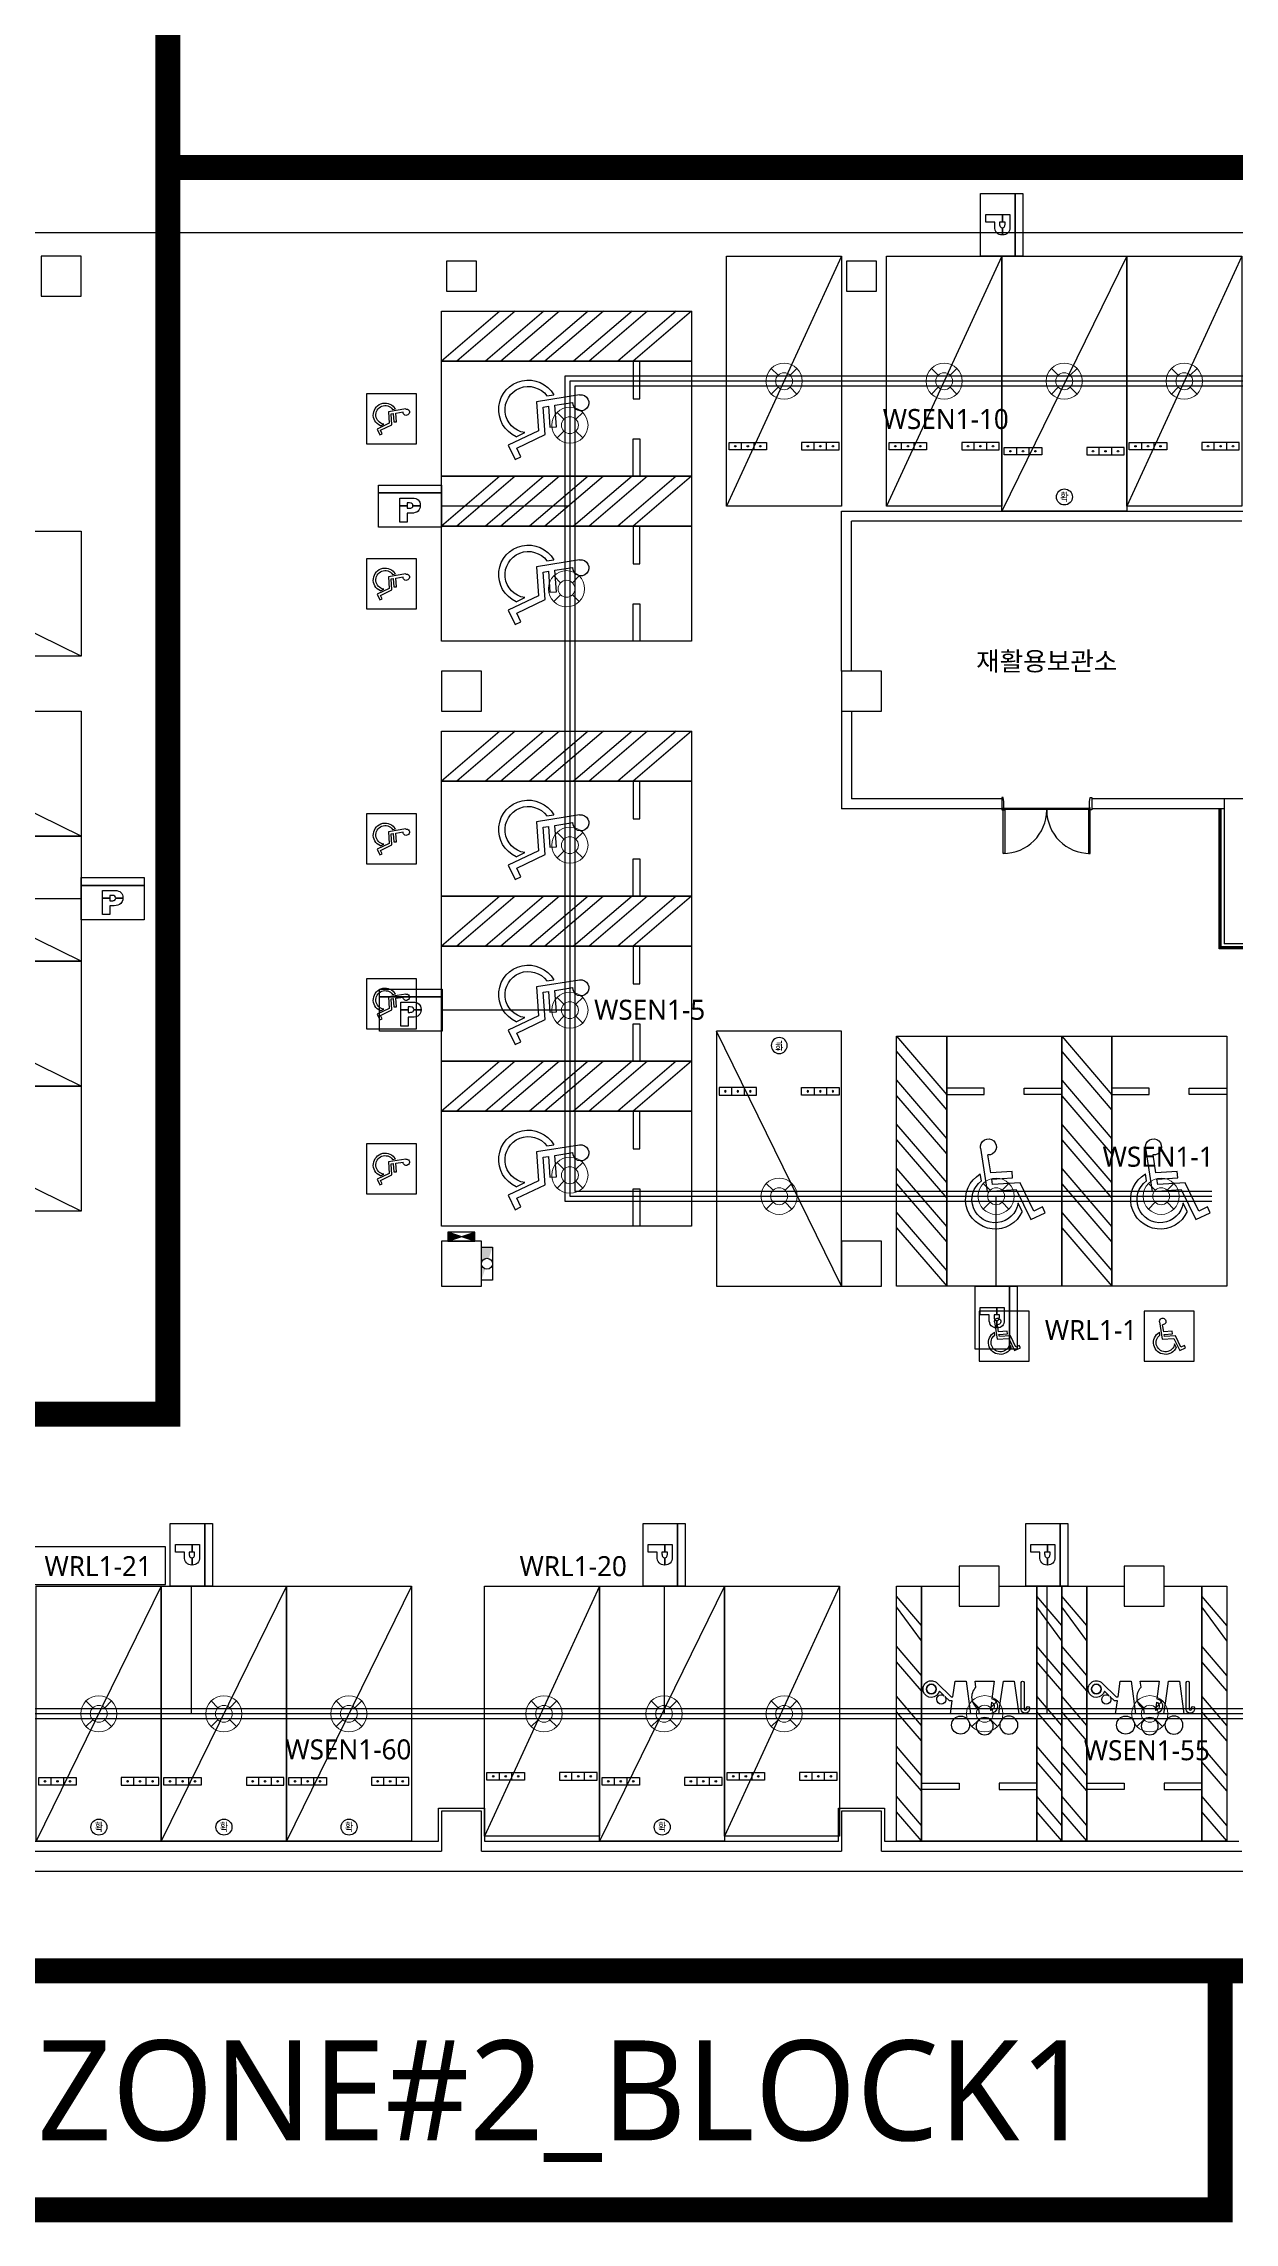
# Model space of a CAD drawing. Header units: millimetres. Extents: x -105683 to 94728, y -31127 to 151123.
# Drawn here: x 28522 to 52327, y -31127 to 12448 of the extents above; entities that cross this region are included whole.
import ezdxf
from ezdxf.enums import TextEntityAlignment as Align

# ---------------------------------------------------------------- set-up
doc = ezdxf.new("R2010")
doc.units = ezdxf.units.MM
doc.linetypes.add('AUDIT_D_080121100638-0', pattern=[0])
doc.linetypes.add('HIDDEN', pattern=[9.525, 6.35, -3.175])
for name, color, linetype in [('e-plan', 9, 'Continuous'), ('E-TEXT', 6, 'Continuous'), ('구역', 5, 'Continuous'), ('레이스웨이', 3, 'Continuous'), ('만공차등', 6, 'Continuous'), ('유도배선', 6, 'Continuous')]:
    doc.layers.add(name, color=color, linetype=linetype)
doc.layers.add('초음파센서', color=1, linetype='AUDIT_D_080121100638-0', lineweight=13)
doc.styles.add('xr_plan$0$USUN', font='malgun_0.ttf')
doc.styles.add('xr_plan$0$신화문자', font='malgun_0.ttf', dxfattribs={"width": 0.9})
doc.styles.add('Xref-지하1층$0$USUN', font='malgun_0.ttf')

# ---------------------------------------------------------------- blocks, each defined once
blk = doc.blocks.new('xr_plan$0$확장형주차')
at = {"layer": 'e-plan', "linetype": 'Continuous'}
blk.add_line((2500, 5100), (0, 0), dxfattribs=at)
at = {"layer": 'e-plan'}
for p, q in [((0, 0), (0, 5100)), ((0, 5100), (2500, 5100)), ((2500, 5100), (2500, 0)), ((300, 1125), (300, 1275)), ((550, 1125), (550, 1275)), ((1950, 1125), (1950, 1275)), ((2200, 1125), (2200, 1275)), ((2500, 0), (0, 0))]:
    blk.add_line(p, q, dxfattribs=at)
for points in [[(800, 1275), (800, 1125), (50, 1125), (50, 1275)], [(2450, 1125), (2450, 1275), (1700, 1275), (1700, 1125)]]:
    blk.add_lwpolyline(points, close=True, dxfattribs=at)
for centre, radius in [((175, 1200), 15), ((425, 1200), 15), ((675, 1200), 15), ((1825, 1200), 15), ((2075, 1200), 15), ((2325, 1200), 15), ((1253, 285), 160)]:
    blk.add_circle(centre, radius, dxfattribs=at)
at = {"layer": 'e-plan', "style": 'xr_plan$0$신화문자', "width": 0.8}
blk.add_text('확', height=160, dxfattribs=at).set_placement((1253, 285), align=Align.MIDDLE_CENTER)
blk = doc.blocks.new('xr_plan$0$장애인용주차')
at = {"layer": 'e-plan'}
for p, q in [((1242, 6043), (1358, 6285)), ((1289, 6221), (1256, 6153)), ((1382, 6217), (1273, 5990)), ((1358, 6285), (1473, 6230)), ((1451, 6184), (1382, 6217)), ((1473, 6230), (1451, 6184)), ((963, 5976), (954, 5920)), ((955, 5714), (1010, 6060)), ((1010, 6060), (1242, 6043)), ((1038, 5912), (1015, 5768)), ((1209, 5900), (1038, 5912)), ((1053, 6005), (1046, 5962)), ((1046, 5962), (1213, 5951)), ((1273, 5990), (1053, 6005)), ((1213, 5951), (1209, 5900)), ((2300, 5000), (0, 5000)), ((0, 5000), (0, 0)), ((2300, 0), (2300, 5000)), ((1391, 3062), (1681, 3666)), ((1509, 3505), (1427, 3335)), ((1741, 3496), (1468, 2929)), ((1681, 3666), (1968, 3528)), ((1913, 3413), (1741, 3496)), ((1968, 3528), (1913, 3413)), ((675, 2238), (811, 3102)), ((811, 3102), (1391, 3062)), ((693, 2892), (672, 2754)), ((882, 2733), (825, 2373)), ((1309, 2703), (882, 2733)), ((919, 2967), (902, 2859)), ((902, 2859), (1318, 2830)), ((1468, 2929), (919, 2967)), ((1318, 2830), (1309, 2703)), ((0, 0), (2300, 0))]:
    blk.add_line(p, q, dxfattribs=at)
at = {"layer": 'e-plan', "linetype": 'Continuous'}
for p, q in [((-1000, 3831), (0, 5000)), ((-1000, 3524), (0, 4692)), ((-1000, 2950), (0, 4119)), ((-1000, 2643), (0, 3811)), ((-1000, 2069), (0, 3238)), ((-1000, 1762), (0, 2931)), ((-1000, 1189), (0, 2357)), ((-1000, 881), (0, 2050)), ((-1000, 308), (0, 1476)), ((-1000, 0), (0, 1169))]:
    blk.add_line(p, q, dxfattribs=at)
for points in [[(650, 6500), (1650, 6500), (1650, 5500), (650, 5500)], [(-1000, 5000), (-1000, 0), (0, 0), (0, 5000)], [(750, 1165), (750, 1035), (0, 1035), (0, 1165)], [(1550, 1165), (1550, 1035), (2300, 1035), (2300, 1165)]]:
    blk.add_lwpolyline(points, close=True, dxfattribs=at)
at = {"layer": 'e-plan'}
for centre, radius, start, end in [((1073, 6125), 237, 23.9076, 239.8357), ((1073, 6125), 186, 8.5807, 233.5932), ((1019, 5704), 64.2, 171.0273, 93.0028), ((969, 3265), 591, 23.9076, 239.8357), ((969, 3265), 464, 8.5807, 233.5932), ((833, 2213), 161, 171.0273, 93.0028)]:
    blk.add_arc(centre, radius, start, end, dxfattribs=at)
blk = doc.blocks.new('xr_plan$0$직각주차')
at = {"layer": 'e-plan'}
for p, q in [((2300, 5000), (0, 0)), ((0, 0), (0, 5000)), ((0, 5000), (2300, 5000)), ((2300, 5000), (2300, 0)), ((300, 1125), (300, 1275)), ((550, 1125), (550, 1275)), ((1750, 1125), (1750, 1275)), ((2000, 1125), (2000, 1275)), ((2300, 0), (0, 0))]:
    blk.add_line(p, q, dxfattribs=at)
for points in [[(800, 1275), (800, 1125), (50, 1125), (50, 1275)], [(2250, 1125), (2250, 1275), (1500, 1275), (1500, 1125)]]:
    blk.add_lwpolyline(points, close=True, dxfattribs=at)
for centre in [(175, 1200), (425, 1200), (675, 1200), (1625, 1200), (1875, 1200), (2125, 1200)]:
    blk.add_circle(centre, 15, dxfattribs=at)
blk = doc.blocks.new('xr_plan$0$Dor_1800')
at = {"layer": 'e-plan'}
for points in [[(30, 125), (65, 125), (65, 995), (30, 995), (30, 125)], [(1770, 125), (1735, 125), (1735, 995), (1770, 995), (1770, 125)], [(0, 125), (30, 125), (30, 85), (45, 85), (45, -35), (30, -125), (0, -125), (0, 125)], [(1800, 125), (1770, 125), (1770, 85), (1755, 85), (1755, -35), (1770, -125), (1800, -125), (1800, 125)]]:
    blk.add_lwpolyline(points, dxfattribs=at)
for centre, start, end in [((30, 125), 0, 90), ((1770, 125), 90, 180)]:
    blk.add_arc(centre, 870, start, end, dxfattribs=at)
blk = doc.blocks.new('xr_plan$0$노유자주차-1')
at = {"layer": 'e-plan', "linetype": 'Continuous'}
for p, q in [((684, 2800), (100, 3300)), ((992, 2800), (308, 3300)), ((1684, 2800), (1100, 3300)), ((1992, 2800), (1408, 3300)), ((2684, 2800), (2100, 3300)), ((2992, 2800), (2408, 3300)), ((3684, 2800), (3100, 3300)), ((3992, 2800), (3408, 3300)), ((4684, 2800), (4100, 3300)), ((4992, 2800), (4408, 3300)), ((684, 0), (100, 500)), ((992, 0), (308, 500)), ((1684, 0), (1100, 500)), ((1992, 0), (1408, 500)), ((2684, 0), (2100, 500)), ((2992, 0), (2408, 500)), ((3684, 0), (3100, 500)), ((3992, 0), (3408, 500)), ((4684, 0), (4100, 500)), ((4992, 0), (4408, 500))]:
    blk.add_line(p, q, dxfattribs=at)
for points in [[(-100, 2800), (5000, 2800), (5000, 3300), (-100, 3300)], [(3835, 2050), (3965, 2050), (3965, 2800), (3835, 2800)], [(-500, 1250), (-500, 2050), (300, 2050), (300, 1250)], [(3835, 1250), (3965, 1250), (3965, 500), (3835, 500)], [(-100, 0), (5000, 0), (5000, 500), (-100, 500)]]:
    blk.add_lwpolyline(points, close=True, dxfattribs=at)
for points in [[(-100, 1250), (-100, 500), (5000, 500), (5000, 2800), (-100, 2800), (-100, 2050)], [(1837, 2490), (2109, 2212)], [(2090, 2350), (1997, 2445)], [(2193, 2245), (2105, 2335)], [(2109, 2212), (2109, 2175)], [(2193, 2187), (2193, 2245)], [(2449, 2222), (2193, 2187)], [(2449, 1823), (2449, 2222)], [(2109, 2175), (1800, 2132)], [(1800, 2132), (1800, 1913)], [(1800, 1913), (2449, 1823)], [(1800, 1730), (1800, 1350), (2150, 1397)], [(1918, 1714), (1800, 1730)], [(2217, 1406), (2382, 1427)], [(2449, 1436), (2449, 1644), (2355, 1656)], [(2193, 1222), (1800, 1167), (1800, 948), (2449, 858), (2449, 1257), (2193, 1222)]]:
    blk.add_lwpolyline(points, dxfattribs=at)
for points in [[(1997, 2445, 3.739536), (1837, 2490)], [(2105, 2335, 17.371912), (2090, 2350)]]:
    blk.add_lwpolyline(points, format="xyb", dxfattribs=at)
for points in [[(1956, 2510, 1), (1956, 2703, 1), (1956, 2510)], [(2676, 1842, 1), (2676, 2203, 1), (2676, 1842)], [(2676, 877, -1), (2676, 1238, -1), (2676, 877)], [(1821, 812, 0.6678), (1821, 750), (2356, 750, -0.962707), (2355, 704), (2329, 704, 0.714286), (2329, 643), (2355, 643, 0.962707), (2361, 812)]]:
    blk.add_lwpolyline(points, format="xyb", close=True, dxfattribs=at)
for centre, radius in [((1956, 2607), 96.3), ((2698, 1540), 171)]:
    blk.add_circle(centre, radius, dxfattribs=at)
for centre, radius, start, end in [((2114, 1513), 281, 30.7481, 134.215), ((2297, 1436), 152, 195.0369, 360), ((2297, 1436), 85.3, 201.0118, 354.0251)]:
    blk.add_arc(centre, radius, start, end, dxfattribs=at)
blk = doc.blocks.new('Xref-지하1층')
at = {"layer": 'e-plan', "linetype": 'Continuous'}
h = blk.add_hatch(color=256, dxfattribs=at)
edge = h.paths.add_edge_path()
edge.add_line((40800, 280), (41020, 280))
edge.add_line((41020, 280), (40945, 54))
edge.add_arc((40910, -50), 110, 431.5651, 611.5651)
edge.add_line((40875, -154), (40800, -380))
edge.add_line((40800, -380), (40800, 280))
for p, q in [((48000, 11800), (48000, 15000)), ((48000, 15000), (57100, 15000)), ((56000, 14800), (48200, 14800)), ((48200, 11800), (48200, 14800)), ((48000, 11000), (48000, 9050)), ((48200, 11000), (48200, 9250)), ((51200, 9250), (48200, 9250)), ((51200, 9250), (51200, 9050)), ((55650, 9250), (53000, 9250)), ((53000, 9250), (53000, 9050)), ((51200, 9050), (48000, 9050)), ((55650, 9050), (53000, 9050)), ((55550, 6250), (55550, 9050)), ((55570, 6270), (55570, 9050)), ((55590, 6290), (55590, 9050)), ((40130, 400), (40670, 580)), ((40670, 400), (40130, 580)), ((40130, 580), (40130, 400)), ((40670, 580), (40130, 580)), ((40670, 400), (40670, 580)), ((40130, 400), (40670, 400)), ((40800, -380), (40800, 280)), ((40800, 280), (41020, 280)), ((41020, 280), (41020, -380)), ((41020, -380), (40800, -380)), ((39940, -11600), (39940, -10940)), ((39940, -10940), (40860, -10940)), ((40860, -10940), (40860, -11600)), ((47940, -11600), (47940, -10940)), ((47940, -10940), (48860, -10940)), ((48860, -10940), (48860, -11600)), ((28860, -11600), (39940, -11600)), ((40860, -11600), (47940, -11600)), ((48860, -11600), (55940, -11600))]:
    blk.add_line(p, q, dxfattribs=at)
at = {"layer": 'e-plan'}
for p, q in [((55650, 9250), (55650, 6350)), ((63150, 9250), (55650, 9250)), ((52970, 9053), (51230, 9053)), ((52970, 9038), (51230, 9038)), ((56050, 6250), (55550, 6250)), ((56050, 6270), (55570, 6270)), ((56050, 6290), (55590, 6290)), ((56400, 6350), (55650, 6350)), ((-10205, -12200), (91800, -12200)), ((28800, -11800), (40000, -11800)), ((40800, -11800), (48000, -11800)), ((48800, -11800), (56000, -11800))]:
    blk.add_line(p, q, dxfattribs=at)
for points in [[(32000, 19300), (32800, 19300), (32800, 20100), (32000, 20100)], [(40100, 19400), (40700, 19400), (40700, 20000), (40100, 20000)], [(48100, 19400), (48700, 19400), (48700, 20000), (48100, 20000)], [(40000, 11000), (40800, 11000), (40800, 11800), (40000, 11800)], [(48000, 11000), (48800, 11000), (48800, 11800), (48000, 11800)], [(40000, -500), (40800, -500), (40800, 400), (40000, 400)], [(48000, -500), (48800, -500), (48800, 400), (48000, 400)]]:
    blk.add_lwpolyline(points, close=True, dxfattribs=at)
for points in [[(40800, -11800), (40800, -11000), (40000, -11000), (40000, -11800)], [(48800, -11800), (48800, -11000), (48000, -11000), (48000, -11800)]]:
    blk.add_lwpolyline(points, dxfattribs=at)
at = {"layer": 'e-plan', "linetype": 'Continuous'}
blk.add_circle((40910, -50), 110, dxfattribs=at)
blk.add_solid([(40670, 400), (40670, 580), (40130, 580), (40130, 400)], dxfattribs=at)
for name, p in [('xr_plan$0$직각주차', (45700, 15100)), ('xr_plan$0$직각주차', (48900, 15100)), ('xr_plan$0$확장형주차', (51200, 15000)), ('xr_plan$0$직각주차', (53700, 15100)), ('xr_plan$0$확장형주차', (31900, -11600)), ('xr_plan$0$확장형주차', (34400, -11600)), ('xr_plan$0$확장형주차', (36900, -11600)), ('xr_plan$0$직각주차', (40860, -11500)), ('xr_plan$0$확장형주차', (43160, -11600)), ('xr_plan$0$직각주차', (45660, -11500))]:
    blk.add_blockref(name, p, dxfattribs=at)
at = {"layer": 'e-plan', "linetype": 'Continuous', "xscale": -1}
for name, p, rotation in [('xr_plan$0$장애인용주차', (45000, 18000), 90), ('xr_plan$0$장애인용주차', (45000, 14700), 90), ('xr_plan$0$장애인용주차', (45000, 9600), 90), ('xr_plan$0$장애인용주차', (45000, 6300), 90), ('xr_plan$0$확장형주차', (45500, 4600), 180), ('xr_plan$0$장애인용주차', (50100, 4500), 180), ('xr_plan$0$장애인용주차', (53400, 4500), 180), ('xr_plan$0$장애인용주차', (45000, 3000), 90), ('xr_plan$0$노유자주차-1', (52400, -6600), 90), ('xr_plan$0$노유자주차-1', (55700, -6600), 90)]:
    blk.add_blockref(name, p, dxfattribs=dict(at, rotation=rotation))
at = {"layer": 'e-plan', "linetype": 'Continuous'}
for name, p, rotation in [('xr_plan$0$확장형주차', (27700, 14600), 270), ('xr_plan$0$확장형주차', (27700, 11000), 270), ('xr_plan$0$Dor_1800', (53000, 9150), 180), ('xr_plan$0$확장형주차', (27700, 8500), 270), ('xr_plan$0$확장형주차', (27700, 6000), 270), ('xr_plan$0$확장형주차', (27700, 3500), 270)]:
    blk.add_blockref(name, p, dxfattribs=dict(at, rotation=rotation))
at = {"layer": 'e-plan', "ltscale": 3, "style": 'xr_plan$0$USUN'}
blk.add_text('재활용보관소', height=375, dxfattribs=at).set_placement((52100, 12000), align=Align.MIDDLE_CENTER)
blk = doc.blocks.new('센서')
at = {"layer": '초음파센서'}
for p, q in [((-256, 256), (-120, 119)), ((119, 120), (256, 256)), ((-256, -256), (-119, -120)), ((120, -119), (256, -256))]:
    blk.add_line(p, q, dxfattribs=at)
for major_axis, start_param, end_param in [((0, 362), 2.801804347482335, 9.08498965466192), ((0, 169), 2.862310370331366, 9.145495677510953)]:
    blk.add_ellipse((0, 0), major_axis=major_axis, ratio=1, start_param=start_param, end_param=end_param, dxfattribs=at)
blk = doc.blocks.new('만공차등')
at = {"layer": '만공차등', "color": 2}
for p, q in [((256, 773), (1281, 773)), ((256, 86), (256, 773)), ((1281, 773), (1281, 86)), ((1281, 647), (256, 647)), ((256, 647), (1281, 647)), ((602, 442), (724, 442)), ((602, 436), (724, 436)), ((817, 442), (935, 442)), ((817, 436), (935, 436)), ((1281, 86), (256, 86))]:
    blk.add_line(p, q, dxfattribs=at)
for points in [[(602, 563), (602, 563), (804, 563), (804, 563)], [(602, 442), (602, 509), (602, 563), (602, 563)], [(602, 170), (602, 170), (602, 322), (602, 436)], [(758, 483), (758, 483), (724, 483), (724, 483)], [(724, 483), (724, 483), (724, 463), (724, 442)], [(724, 436), (724, 415), (724, 395), (724, 395)], [(724, 395), (724, 395), (754, 395), (754, 395)], [(754, 395), (777, 395), (793, 399), (803, 407)], [(805, 470), (797, 479), (781, 483), (758, 483)], [(803, 407), (812, 415), (817, 425), (817, 436)], [(804, 563), (848, 563), (881, 552), (902, 531)], [(817, 442), (816, 453), (812, 462), (805, 470)], [(935, 436), (934, 400), (922, 370), (900, 349)], [(724, 170), (724, 170), (602, 170), (602, 170)], [(790, 316), (790, 316), (724, 316), (724, 316)], [(724, 316), (724, 316), (724, 170), (724, 170)], [(900, 349), (876, 327), (839, 316), (790, 316)]]:
    blk.add_open_spline(points, degree=3, dxfattribs=at)
blk.add_open_spline([(902, 531), (924, 510), (935, 481), (935, 442), (935, 442), (935, 442), (935, 442)], degree=3, knots=[0.4989771, 0.4989771, 0.4989771, 0.4989771, 0.9979543, 0.9979543, 0.9979543, 1, 1, 1, 1], dxfattribs=at)

msp = doc.modelspace()

# ---------------------------------------------------------------- linework, layer by layer
at = {"layer": 'E-TEXT'}
msp.add_lwpolyline([(28240, -18370), (30958, -18370), (30958, -17619), (28240, -17619)], close=True, dxfattribs=at)
at = {"layer": '구역', "color": 7, "linetype": 'HIDDEN', "ltscale": 2, "const_width": 500}
for points in [[(-21020, 54655), (-21020, -26096), (25870, -26096), (25870, -14964), (31006, -14964), (31006, 45912), (54687, 45912), (54687, 54655)], [(54687, 54655), (54687, 45912), (31006, 45912), (31006, -14964), (25870, -14964), (25870, -26096), (94478, -26096), (94478, 54655)]]:
    msp.add_lwpolyline(points, close=True, dxfattribs=at)
for points in [[(94478, 7774), (79615, 7774), (79615, 9969), (31006, 9969)], [(52044, -26096), (52044, -30877), (25870, -30877), (25870, -26096)]]:
    msp.add_lwpolyline(points, dxfattribs=at)
at = {"layer": '레이스웨이'}
for points in [[(68875, 16445), (68875, 5595), (78975, 5595), (78975, -20855), (26475, -20855)], [(69075, 16445), (69075, 5795), (79175, 5795), (79175, -21055), (26475, -21055)], [(68975, 5795), (38943, 5795), (38943, -10705), (51875, -10705)], [(68975, 5595), (39143, 5595), (39143, -10505), (51875, -10505)]]:
    msp.add_lwpolyline(points, dxfattribs=at)
at = {"layer": '만공차등', "color": 4, "linetype": 'Continuous', "ltscale": 2}
for points in [[(47675, 8195), (47675, 5645)], [(39025, 3195), (36475, 3195)], [(29275, -4655), (26725, -4655)], [(39043, -6884), (36493, -6884)], [(47563, -12405), (47563, -10605)], [(31475, -18405), (31475, -20955)], [(40925, -18405), (40925, -20955)], [(48575, -18405), (48575, -20955)]]:
    msp.add_lwpolyline(points, dxfattribs=at)
at = {"layer": '유도배선'}
for points in [[(68975, 16445), (68975, 5695), (79075, 5695), (79075, -20955), (26475, -20955)], [(1405, 6615), (1405, 8666), (66917, 8666), (66917, 2091), (68930, 2091)], [(68975, 5695), (39043, 5695), (39043, -10605), (51875, -10605)]]:
    msp.add_lwpolyline(points, dxfattribs=at)

# ---------------------------------------------------------------- block references
at = {"layer": 'e-plan'}
msp.add_blockref('Xref-지하1층', (-3525, -11905), dxfattribs=at)
at = {"layer": '만공차등', "xscale": 1.226069819647817, "yscale": 1.226069819647817, "zscale": 1.226069819647817, "rotation": 270}
for p in [(47149, 9766), (47037, -12091), (30949, -16834), (40399, -16834), (48049, -16834)]:
    msp.add_blockref('만공차등', p, dxfattribs=at)
at = {"layer": '만공차등', "xscale": 1.226069819647817, "yscale": 1.226069819647817, "zscale": 1.226069819647817}
for p in [(34904, 2669), (28961, -5181), (34922, -7411)]:
    msp.add_blockref('만공차등', p, dxfattribs=at)
at = {"layer": '초음파센서'}
for p in [(43325, 5695), (46525, 5695), (48925, 5695), (51325, 5695), (39043, 4816), (38975, 1545), (39043, -3584), (39043, -6884), (39043, -10184), (43225, -10605), (47563, -10605), (50863, -10605), (29625, -20955), (32125, -20955), (34625, -20955), (38525, -20955), (40925, -20955), (43325, -20955), (47335, -20954), (50635, -20954)]:
    msp.add_blockref('센서', p, dxfattribs=at)

# ---------------------------------------------------------------- texts
at = {"layer": 'E-TEXT', "style": 'Xref-지하1층$0$USUN'}
for s, p in [('WSEN1-10', (46557, 4939)), ('WSEN1-5', (40638, -6875)), ('WSEN1-1', (50803, -9814)), ('WRL1-1', (49460, -13280)), ('WRL1-21', (29612, -18002)), ('WRL1-20', (39109, -18002)), ('WSEN1-60', (34615, -21667)), ('WSEN1-55', (50576, -21684))]:
    msp.add_text(s, height=400, dxfattribs=at).set_placement(p, align=Align.MIDDLE_CENTER)
at = {"layer": '구역', "color": 7, "linetype": 'HIDDEN', "ltscale": 2, "style": 'Xref-지하1층$0$USUN'}
msp.add_text('ZONE#2_BLOCK1', height=2000, dxfattribs=at).set_placement((38957, -28487), align=Align.MIDDLE_CENTER)

doc.saveas('drawing.dxf')
